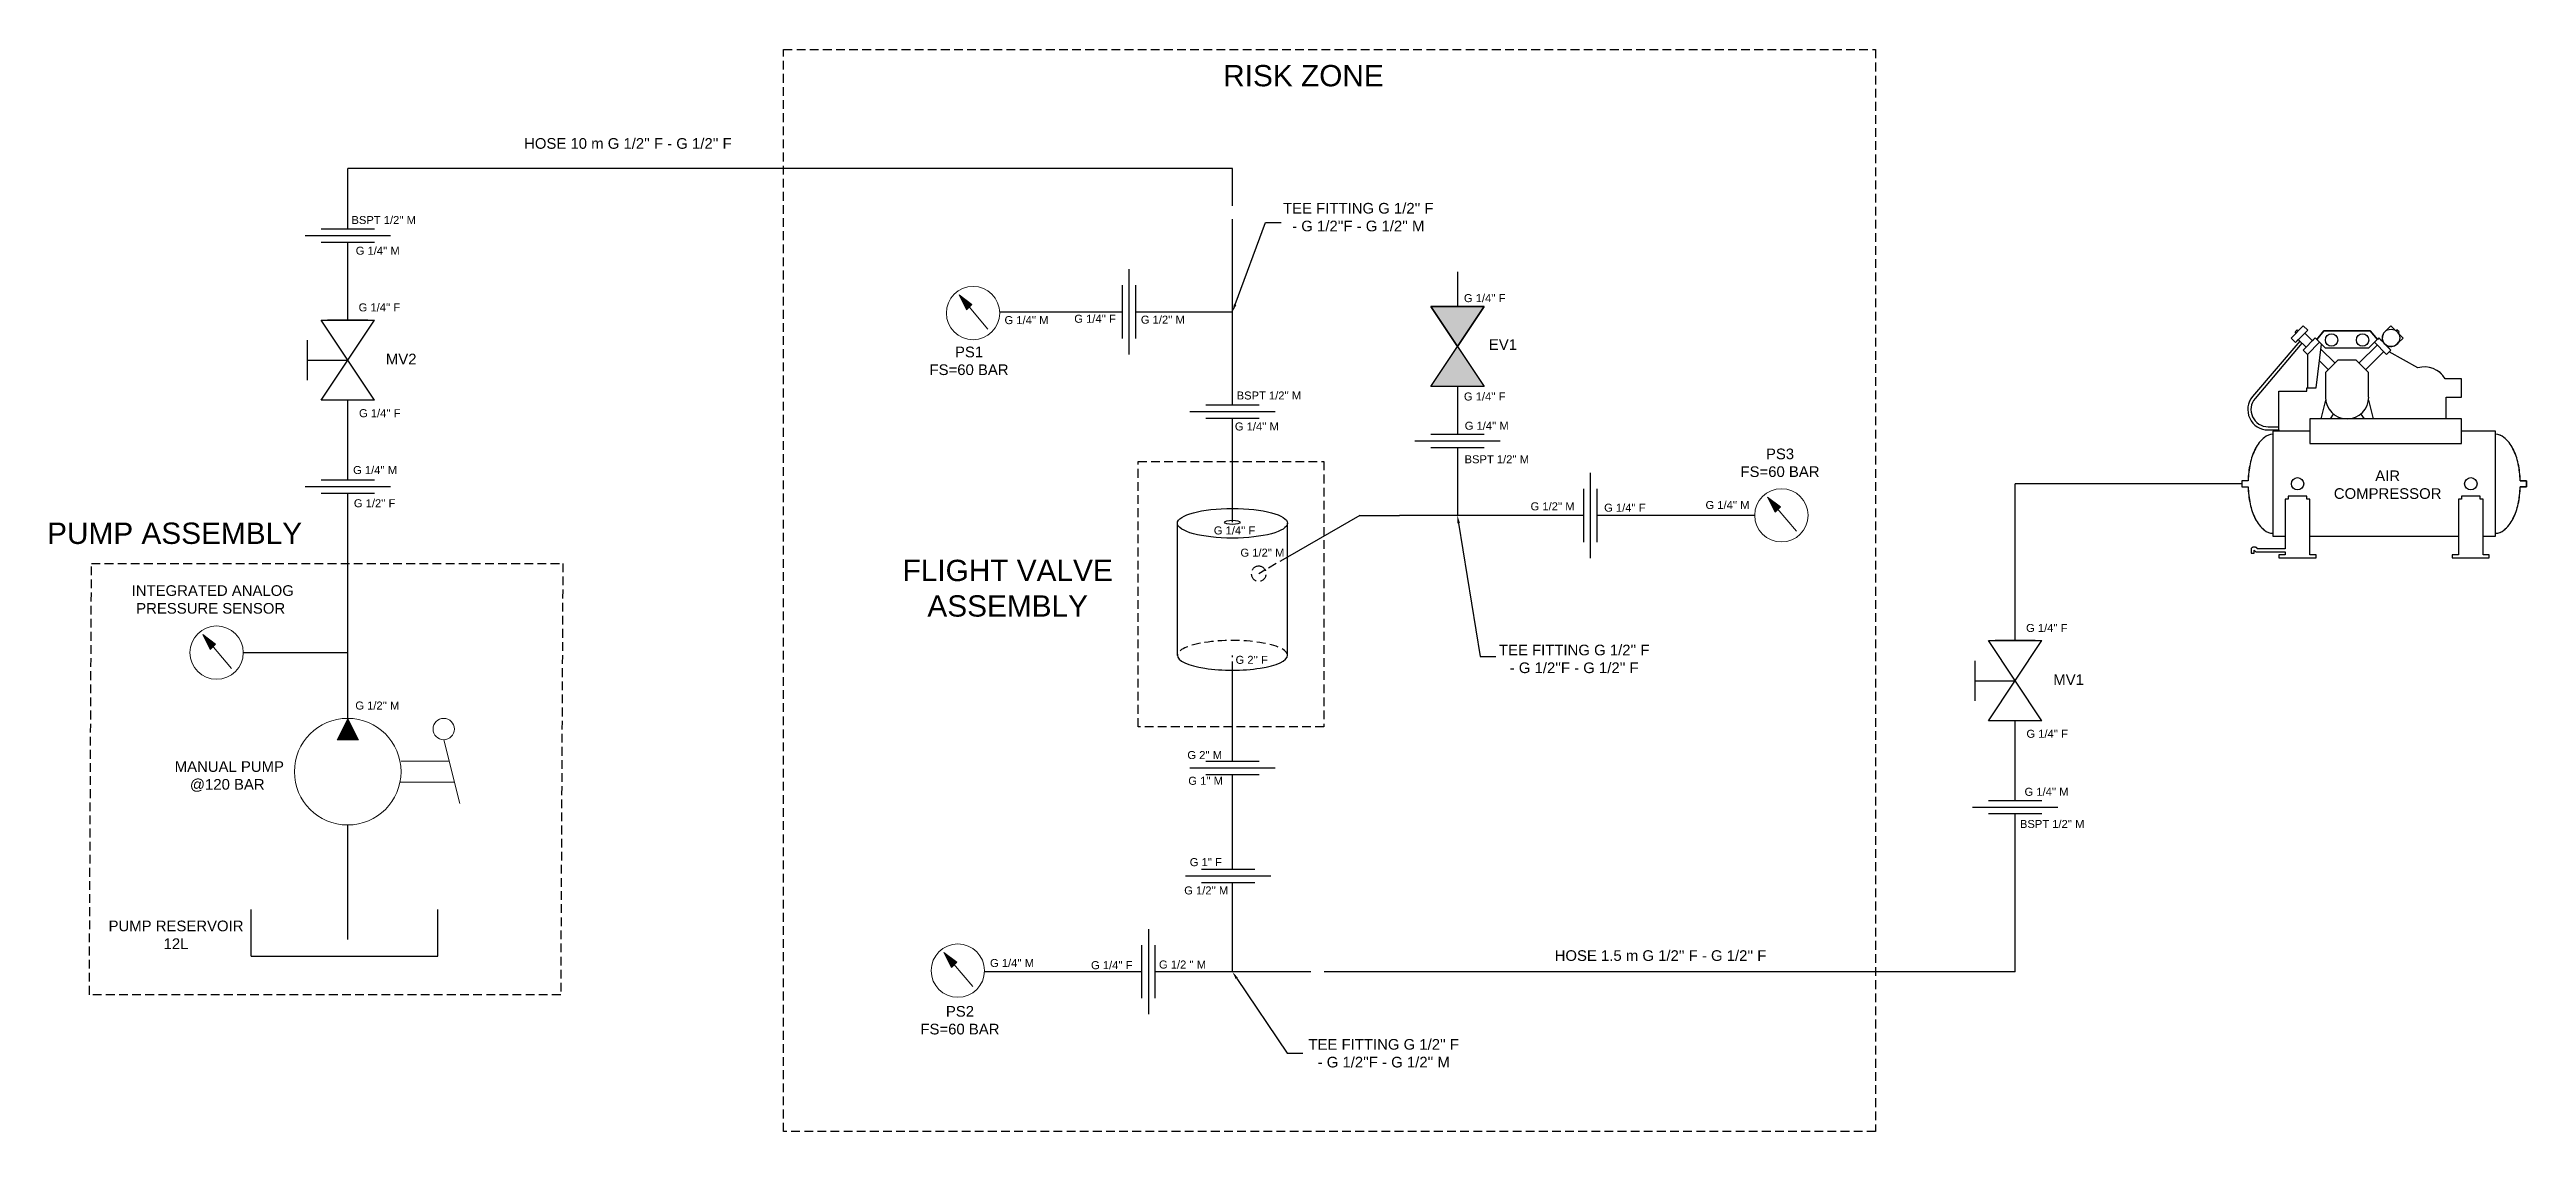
# Model space of a CAD drawing. Header units: millimetres. Extents: x 3290.5 to 3347.1, y 1257.4 to 1282.2.
import ezdxf
from ezdxf import colors
from ezdxf.entities.mleader import LeaderData, LeaderLine
from ezdxf.enums import TextEntityAlignment as Align
from ezdxf.math import Vec2, Vec3

# ---------------------------------------------------------------- set-up
doc = ezdxf.new("R2010")
doc.units = ezdxf.units.MM
doc.linetypes.add('TransientTextAxis', pattern=[0.3, 0.2, -0.1, 0, 0])
doc.layers.add('SYMS', color=7, linetype='Continuous')
doc.layers.add('WIRES', color=7, linetype='Continuous')
doc.styles.add('SIMPLEX', font='SIMPLEX')
doc.styles.get("Standard").update_dxf_attribs({"font": 'arial.ttf'})
doc.styles.add('WD', font='romans.shx')

# ---------------------------------------------------------------- blocks, each defined once
blk = doc.blocks.new('VFI1_UNION')
at = {"ltscale": 3.2258}
for p, q in [((-0.4, -0.063), (0.4, -0.063)), ((-0.25, 0), (0.25, 0)), ((-0.25, -0.125), (0.25, -0.125))]:
    blk.add_line(p, q, dxfattribs=at)
at = {"style": 'WD'}
blk.add_attdef('WDTAGALT', text='', height=0.125, dxfattribs=at).set_placement((-0.035, 0.116), align=Align.RIGHT)
for tag, p, height in [('RATING1', (0.136, 0.123), 0.125), ('X2TERM02', (0, 0), 0.005), ('TERM02', (0.008, 0.013), 0.0625), ('DESC1', (-0.937, -0.297), 0.125), ('X8TERM01', (0, -0.125), 0.005), ('TERM01', (0.017, -0.206), 0.0625), ('DESC2', (-0.937, -0.481), 0.125), ('DESC3', (-0.937, -0.671), 0.125)]:
    blk.add_attdef(tag, p, '', height=height, dxfattribs=at)
at = {"style": 'WD', "flags": 1}
for tag, height, p in [('WDTYPE', 0.01, (0.506, -0.167)), ('FAMILY', 0.01, (0.614, -0.146)), ('CAT', 0.01, (0.614, -0.19)), ('MFG', 0.01, (0.615, -0.222)), ('LOC', 0.125, (0.054, -0.545)), ('INST', 0.125, (0.078, -0.384)), ('ASSYCODE', 0.01, (0.643, -0.251)), ('TAG1', 0.125, (0.072, -0.755))]:
    blk.add_attdef(tag, text='', height=height, dxfattribs=at).set_placement(p, align=Align.CENTER)
at = {"style": 'WD'}
blk.add_attdef('XREF', text='', height=0.0625, rotation=0.0625, dxfattribs=at).set_placement((0.597, -0.011), align=Align.TOP_CENTER)
blk = doc.blocks.new('HMT1_PRESSURE_GAUGE')
blk.add_hatch(color=7).paths.add_polyline_path([(-0.13, 0.17), (-0.06, 0.03), (-0.01, 0.08)])
at = {"color": 7, "linetype": 'Continuous', "lineweight": 0, "ltscale": 645.15999}
for p, q in [((-0.13, 0.17), (0.14, -0.15)), ((-0.13, 0.17), (-0.06, 0.03)), ((-0.13, 0.17), (-0.01, 0.08)), ((-0.06, 0.03), (-0.01, 0.08))]:
    blk.add_line(p, q, dxfattribs=at)
at = {"color": 255, "linetype": 'Continuous', "lineweight": 0, "ltscale": 25.4, "flags": 128}
blk.add_lwpolyline([(-0.13, 0.17), (-0.06, 0.03), (-0.01, 0.08)], close=True, dxfattribs=at)
at = {"color": 7, "linetype": 'Continuous', "lineweight": 0, "ltscale": 645.15999}
blk.add_circle((0, 0), 0.25, dxfattribs=at)
at = {"style": 'WD', "width": 0.7}
for tag, p in [('INST', (-0.01, 0.531)), ('LOC', (-0.01, 0.406)), ('TAG1', (-0.01, 0.281)), ('DESC1', (0.021, -0.375)), ('DESC2', (0.021, -0.5)), ('WDTAGALT', (0.021, -0.75)), ('DESC3', (0.021, -0.625))]:
    blk.add_attdef(tag, text='', height=0.0938, dxfattribs=at).set_placement(p, align=Align.CENTER)
blk.add_attdef('TERM01', text='', height=0.0625, dxfattribs=at).set_placement((-0.281, 0.031), align=Align.RIGHT)
at = {"style": 'WD'}
for tag, p, height, flags in [('X4TERM01', (-0.25, 0), 0.005, 1), ('X1TERM02', (0.25, 0), 0.005, 1), ('WDBLKNAM', (-0.052, -0.187), 0.01, 9), ('FAMILY', (-0.052, -0.062), 0.01, 9)]:
    blk.add_attdef(tag, p, '', height=height, dxfattribs=dict(at, flags=flags))
at = {"flags": 1}
blk.add_attdef('WDTYPE', (0.094, 0.094), '', height=0.01, dxfattribs=at)
at = {"style": 'WD', "width": 0.7}
for tag, p, height in [('TERM02', (0.281, 0.031), 0.0625), ('RATING1', (0.281, -0.187), 0.0938)]:
    blk.add_attdef(tag, p, '', height=height, dxfattribs=at)
at = {"style": 'WD'}
blk.add_attdef('XREF', text='', height=0.0625, dxfattribs=at).set_placement((-0.281, -0.156), align=Align.RIGHT)
at = {"linetype": 'Continuous', "style": 'WD', "flags": 9}
for tag, p in [('ASSYCODE', (-0.052, -0.156)), ('CAT', (-0.052, -0.094)), ('MFG', (-0.052, -0.125))]:
    blk.add_attdef(tag, p, '', height=0.01, dxfattribs=at)
blk = doc.blocks.new('VGVA1_GATE_VALVE_CLOS')
h = blk.add_hatch(color=256)
h.paths.add_polyline_path([(0, 0), (0.25, 0.375), (-0.25, 0.375)])
h.paths.add_polyline_path([(-0.25, -0.375), (0.25, -0.375), (0, 0)])
h.paths.add_polyline_path([(-0.001, -0.001), (0.039, -0.001), (0.039, 0.006), (-0.001, 0.006)], flags=9)
h.paths.add_polyline_path([(0.062, -0.004), (0.439, -0.004), (0.439, 0.09), (0.062, 0.09)], flags=9)
h.paths.add_polyline_path([(-0.001, 0.374), (0.039, 0.374), (0.039, 0.381), (-0.001, 0.381)], flags=9)
h.paths.add_polyline_path([(-0.001, -0.376), (0.037, -0.376), (0.037, -0.369), (-0.001, -0.369)], flags=9)
at = {"ltscale": 3.2258}
for p, q in [((-0.25, 0.375), (0.25, -0.375)), ((-0.25, -0.375), (0.25, 0.375)), ((0.25, 0.375), (-0.25, 0.375)), ((0.25, -0.375), (-0.25, -0.375))]:
    blk.add_line(p, q, dxfattribs=at)
at = {"ltscale": 25.4, "flags": 128}
for points in [[(0.25, 0.375), (0, 0), (-0.25, 0.375)], [(-0.25, -0.375), (0, 0), (0.25, -0.375)]]:
    blk.add_lwpolyline(points, close=True, dxfattribs=at)
at = {"style": 'WD', "flags": 1}
for tag, p in [('INST', (-0.294, 0.207)), ('LOC', (-0.294, 0.031)), ('TAG1', (-0.294, -0.159))]:
    blk.add_attdef(tag, text='', height=0.125, dxfattribs=at).set_placement(p, align=Align.RIGHT)
at = {"style": 'WD'}
for tag, p, height in [('X2TERM03', (0, 0.375), 0.005), ('TERM03', (0.02, 0.388), 0.0625), ('X1TERM02', (0, 0), 0.005), ('TERM02', (0.075, 0.012), 0.0625), ('RATING1', (0.274, -0.186), 0.125), ('X8TERM01', (0, -0.375), 0.005), ('TERM01', (0.029, -0.455), 0.0625), ('DESC1', (0.274, -0.403), 0.125), ('DESC2', (0.274, -0.586), 0.125), ('DESC3', (0.274, -0.776), 0.125), ('WDTAGALT', (0.274, -0.944), 0.125)]:
    blk.add_attdef(tag, p, '', height=height, dxfattribs=at)
blk.add_attdef('XREF', text='', height=0.0625, rotation=0.0625, dxfattribs=at).set_placement((0.362, 0.365), align=Align.TOP_CENTER)
at = {"style": 'WD', "flags": 1}
for tag, p in [('FAMILY', (-0.378, -0.346)), ('WDTYPE', (-0.37, -0.287)), ('CAT', (-0.378, -0.391)), ('MFG', (-0.376, -0.422)), ('ASSYCODE', (-0.348, -0.451))]:
    blk.add_attdef(tag, text='', height=0.01, dxfattribs=at).set_placement(p, align=Align.CENTER)
blk = doc.blocks.new('HC1_AIR_COMPRESSOR')
at = {"ltscale": 3.2258}
for p, q in [((0.498, 1.473), (0.621, 1.596)), ((0.537, 1.535), (0.559, 1.557)), ((0.548, 1.524), (0.537, 1.535)), ((0.665, 1.552), (0.542, 1.429)), ((0.559, 1.557), (0.57, 1.546)), ((0.621, 1.596), (0.665, 1.552)), ((0.714, 1.446), (0.637, 1.524)), ((0.756, 1.46), (0.828, 1.547)), ((0.828, 1.547), (1.297, 1.547)), ((1.297, 1.547), (1.369, 1.46)), ((1.505, 1.596), (1.46, 1.552)), ((1.46, 1.552), (1.462, 1.551)), ((1.548, 1.553), (1.505, 1.596)), ((1.566, 1.557), (1.555, 1.546)), ((1.588, 1.535), (1.566, 1.557)), ((1.577, 1.524), (1.588, 1.535)), ((1.628, 1.473), (1.585, 1.516)), ((0.585, 1.443), (0.109, 0.883)), ((0.607, 1.42), (0.133, 0.863)), ((0.542, 1.429), (0.498, 1.473)), ((0.648, 1.38), (0.57, 1.457)), ((0.619, 1.352), (0.742, 1.475)), ((0.663, 1.308), (0.619, 1.352)), ((0.786, 1.43), (0.663, 1.308)), ((0.663, 1.308), (0.663, 0.969)), ((0.742, 1.475), (0.842, 1.375)), ((0.75, 0.969), (0.804, 1.412)), ((0.94, 1.221), (0.798, 1.362)), ((0.842, 1.375), (1.284, 1.375)), ((1.186, 1.221), (1.367, 1.402)), ((1.252, 1.154), (1.434, 1.336)), ((1.284, 1.375), (1.383, 1.475)), ((1.462, 1.308), (1.339, 1.43)), ((1.383, 1.475), (1.506, 1.352)), ((1.411, 1.446), (1.421, 1.456)), ((1.506, 1.352), (1.462, 1.308)), ((1.478, 1.38), (1.487, 1.39)), ((1.777, 1.172), (1.488, 1.333)), ((1.582, 1.43), (1.583, 1.429)), ((1.583, 1.429), (1.628, 1.473)), ((0.873, 1.154), (0.784, 1.244)), ((0.969, 1.25), (0.844, 1.125)), ((0.844, 1.125), (0.844, 0.875)), ((1.156, 1.25), (0.969, 1.25)), ((1.281, 1.125), (1.156, 1.25)), ((1.281, 0.875), (1.281, 1.125)), ((2.219, 1.062), (2.054, 1.062)), ((2.219, 0.875), (2.219, 1.062)), ((0.375, 0.531), (0.375, 0.937)), ((0.375, 0.937), (0.656, 0.937)), ((0.656, 0.937), (0.656, 0.969)), ((0.656, 0.969), (0.75, 0.969)), ((0.844, 0.844), (0.797, 0.656)), ((1.281, 0.844), (1.328, 0.656)), ((2.063, 0.656), (2.063, 0.875)), ((2.063, 0.875), (2.219, 0.875)), ((0.266, 0.576), (0.375, 0.576)), ((0.266, 0.544), (0.375, 0.544)), ((0.688, 0.531), (0.313, 0.531)), ((0.313, 0.531), (0.313, -0.531)), ((0.688, 0.656), (0.688, 0.406)), ((2.219, 0.656), (0.688, 0.656)), ((0.922, 0.703), (0.891, 0.656)), ((1.203, 0.703), (1.235, 0.656)), ((2.219, 0.406), (2.219, 0.656)), ((2.563, 0.531), (2.219, 0.531)), ((2.563, -0.531), (2.563, 0.531)), ((0.688, 0.406), (2.219, 0.406)), ((0.063, 0.031), (0, 0.031)), ((0, 0.031), (0, -0.031)), ((2.812, 0.031), (2.875, 0.031)), ((2.875, 0.031), (2.875, -0.031)), ((0, -0.031), (0.063, -0.031)), ((0.469, -0.156), (0.438, -0.156)), ((0.438, -0.156), (0.438, -0.656)), ((0.469, -0.125), (0.469, -0.156)), ((0.656, -0.125), (0.469, -0.125)), ((0.656, -0.156), (0.656, -0.125)), ((0.688, -0.156), (0.656, -0.156)), ((0.688, -0.719), (0.688, -0.156)), ((2.219, -0.156), (2.188, -0.156)), ((2.188, -0.156), (2.188, -0.719)), ((2.219, -0.125), (2.219, -0.156)), ((2.406, -0.125), (2.219, -0.125)), ((2.406, -0.156), (2.406, -0.125)), ((2.438, -0.156), (2.406, -0.156)), ((2.438, -0.719), (2.438, -0.156)), ((2.875, -0.031), (2.812, -0.031)), ((0.094, -0.656), (0.094, -0.703)), ((0.094, -0.703), (0.125, -0.703)), ((0.125, -0.703), (0.125, -0.672)), ((0.125, -0.672), (0.141, -0.688)), ((0.141, -0.688), (0.438, -0.688)), ((0.438, -0.656), (0.156, -0.656)), ((0.313, -0.531), (0.438, -0.531)), ((0.438, -0.719), (0.375, -0.719)), ((0.375, -0.719), (0.375, -0.75)), ((0.438, -0.688), (0.438, -0.719)), ((0.688, -0.531), (2.188, -0.531)), ((0.75, -0.719), (0.688, -0.719)), ((0.75, -0.75), (0.75, -0.719)), ((2.188, -0.719), (2.125, -0.719)), ((2.125, -0.719), (2.125, -0.75)), ((2.125, -0.75), (2.5, -0.75)), ((2.438, -0.531), (2.563, -0.531)), ((2.5, -0.719), (2.438, -0.719)), ((2.5, -0.75), (2.5, -0.719))]:
    blk.add_line(p, q, dxfattribs=at)
at = {"ltscale": 25.4, "flags": 128}
blk.add_lwpolyline([(2.792, 0.202, 0.064948), (2.739, 0.354, 0.104203), (2.647, 0.469, 0.174705), (2.563, 0.5), (2.563, 0.531), (2.219, 0.531), (2.219, 0.656), (2.063, 0.656), (2.063, 0.875), (2.219, 0.875), (2.219, 1.062), (2.054, 1.062, 0.339438), (1.777, 1.172), (1.488, 1.333), (1.506, 1.352), (1.478, 1.38), (1.487, 1.39, 0.324447), (1.582, 1.43), (1.583, 1.429), (1.628, 1.473), (1.577, 1.524), (1.588, 1.535), (1.566, 1.557), (1.555, 1.546), (1.505, 1.596), (1.46, 1.552), (1.462, 1.551, 0.324447), (1.421, 1.456), (1.411, 1.446), (1.383, 1.475), (1.369, 1.46), (1.297, 1.547), (0.828, 1.547), (0.756, 1.46), (0.742, 1.475), (0.714, 1.446), (0.637, 1.524), (0.665, 1.552), (0.621, 1.596), (0.57, 1.546), (0.559, 1.557), (0.537, 1.535), (0.548, 1.524), (0.498, 1.473), (0.542, 1.429), (0.57, 1.457), (0.585, 1.443), (0.109, 0.883, 0.639378), (0.266, 0.544), (0.375, 0.544), (0.375, 0.531), (0.313, 0.531), (0.313, 0.5, 0.174705), (0.228, 0.469, 0.104203), (0.136, 0.354, 0.064948), (0.083, 0.202, 0.043245), (0.063, 0.031), (0, 0.031), (0, -0.031), (0.063, -0.031, 0.043245), (0.083, -0.202, 0.064948), (0.136, -0.354, 0.104203), (0.228, -0.469, 0.174705), (0.313, -0.5), (0.313, -0.531), (0.438, -0.531), (0.438, -0.656), (0.156, -0.656, 0.168649), (0.154, -0.651, 0.105215), (0.147, -0.645, 0.067398), (0.138, -0.641, 0.053549), (0.125, -0.64, 0.053549), (0.113, -0.641, 0.067398), (0.103, -0.645, 0.105215), (0.096, -0.651, 0.168649), (0.094, -0.656), (0.094, -0.703), (0.125, -0.703), (0.125, -0.672), (0.141, -0.688), (0.438, -0.688), (0.438, -0.719), (0.375, -0.719), (0.375, -0.75), (0.75, -0.75), (0.75, -0.719), (0.688, -0.719), (0.688, -0.531), (2.188, -0.531), (2.188, -0.719), (2.125, -0.719), (2.125, -0.75), (2.5, -0.75), (2.5, -0.719), (2.438, -0.719), (2.438, -0.531), (2.563, -0.531), (2.563, -0.5, 0.174705), (2.647, -0.469, 0.104203), (2.739, -0.354, 0.064948), (2.792, -0.202, 0.043245), (2.812, -0.031), (2.875, -0.031), (2.875, 0.031), (2.812, 0.031, 0.043245)], format="xyb", close=True, dxfattribs=at)
at = {"ltscale": 3.2258}
for centre, radius in [((0.906, 1.453), 0.0625), ((1.219, 1.453), 0.0625), ((1.507, 1.475), 0.0879), ((0.563, 0), 0.0625), ((2.313, 0), 0.0625)]:
    blk.add_circle(centre, radius, dxfattribs=at)
for centre, radius, start, end in [((1.844, 0.937), 0.244, 30.807, 105.8036), ((0.266, 0.75), 0.206, 139.6241, 270), ((0.266, 0.75), 0.174, 139.6241, 270), ((1.063, 0.875), 0.219, 180, 0), ((0.69, 0.077), 0.619, 153.4349, 168.2991), ((0.457, 0.193), 0.359, 129.6393, 153.4349), ((0.313, 0.367), 0.133, 90, 129.6393), ((2.563, 0.367), 0.133, 50.3607, 90), ((2.418, 0.193), 0.359, 26.5651, 50.3607), ((2.186, 0.077), 0.619, 11.7009, 26.5651), ((1.06, 0), 0.997, 168.2991, 178.204), ((1.816, 0), 0.997, 1.796, 11.7009), ((1.06, 0), 0.997, 181.796, 191.7009), ((0.69, -0.077), 0.619, 191.7009, 206.5651), ((2.186, -0.077), 0.619, 333.4349, 348.2991), ((1.816, 0), 0.997, 348.2991, 358.204), ((0.457, -0.193), 0.359, 206.5651, 230.3607), ((0.313, -0.367), 0.133, 230.3607, 270), ((2.563, -0.367), 0.133, 270, 309.6393), ((2.418, -0.193), 0.359, 309.6393, 333.4349), ((0.103, -0.656), 0.00906, 141.7088, 180), ((0.114, -0.665), 0.0225, 117.6838, 141.7088), ((0.121, -0.678), 0.0376, 102.2607, 117.6838), ((0.125, -0.699), 0.0594, 90, 102.2607), ((0.125, -0.699), 0.0594, 77.7393, 90), ((0.13, -0.678), 0.0376, 62.3162, 77.7393), ((0.137, -0.665), 0.0225, 38.2912, 62.3162), ((0.147, -0.656), 0.00906, 0, 38.2912)]:
    blk.add_arc(centre, radius, start, end, dxfattribs=at)
at = {"style": 'WD'}
blk.add_attdef('XREF', (2.671, 0.574), '', height=0.0625, rotation=0.0625, dxfattribs=at)
for tag, p in [('INST', (1.439, 0.172)), ('LOC', (1.435, -0.001)), ('TAG1', (1.422, -0.199))]:
    blk.add_attdef(tag, text='', height=0.125, dxfattribs=at).set_placement(p, align=Align.CENTER)
blk.add_attdef('TERM01', text='', height=0.0625, dxfattribs=at).set_placement((-0.041, 0.022), align=Align.RIGHT)
for tag, p, height in [('X4TERM01', (0, 0), 0.005), ('X1TERM02', (2.875, 0), 0.005), ('TERM02', (2.884, 0.019), 0.0625), ('RATING1', (2.884, -0.181), 0.125), ('DESC1', (2.884, -0.397), 0.125), ('DESC2', (2.884, -0.581), 0.125), ('DESC3', (2.884, -0.771), 0.125), ('WDTAGALT', (2.893, -0.965), 0.125)]:
    blk.add_attdef(tag, p, '', height=height, dxfattribs=at)
at = {"style": 'WD', "flags": 1}
for tag, p in [('FAMILY', (2.079, -0.218)), ('CAT', (2.076, -0.25)), ('WDTYPE', (1.945, -0.322)), ('MFG', (2.078, -0.285)), ('ASSYCODE', (2.106, -0.32))]:
    blk.add_attdef(tag, text='', height=0.01, dxfattribs=at).set_placement(p, align=Align.CENTER)
blk = doc.blocks.new('VGVA1_SCREW_DOWN_VALVE')
for p, q in [((0.25, -0.375), (-0.25, 0.375)), ((-0.25, -0.375), (0.25, 0.375)), ((-0.25, 0.375), (0.25, 0.375)), ((0.187, 0.375), (-0.188, 0.375)), ((-0.375, -0.188), (-0.375, 0.187)), ((-0.375, 0), (0, 0)), ((0.25, -0.375), (-0.25, -0.375)), ((0.187, -0.375), (-0.188, -0.375))]:
    blk.add_line(p, q)
at = {"style": 'WD', "width": 0.7, "flags": 1}
blk.add_attdef('TAG1', text='', height=0.125, dxfattribs=at).set_placement((-0.476, 0.108), align=Align.RIGHT)
at = {"style": 'WD'}
for tag, p, height in [('X2TERM02', (0, 0.375), 0.005), ('TERM02', (0.009, 0.388), 0.0625), ('RATING1', (0.272, -0.134), 0.125), ('DESC1', (0.272, -0.35), 0.125), ('X8TERM01', (0, -0.375), 0.005), ('TERM01', (0.026, -0.447), 0.0625), ('DESC2', (0.272, -0.534), 0.125), ('DESC3', (0.272, -0.724), 0.125), ('WDTAGALT', (0.272, -0.9), 0.125)]:
    blk.add_attdef(tag, p, '', height=height, dxfattribs=at)
blk.add_attdef('XREF', text='', height=0.0625, rotation=0.0625, dxfattribs=at).set_placement((0.4, 0.326), align=Align.TOP_CENTER)
at = {"style": 'WD', "width": 0.7}
for tag, p in [('INST', (-0.476, -0.068)), ('LOC', (-0.476, -0.235))]:
    blk.add_attdef(tag, text='', height=0.125, dxfattribs=at).set_placement(p, align=Align.RIGHT)
at = {"style": 'WD', "flags": 1}
for tag, p in [('WDTYPE', (-0.168, -0.021)), ('FAMILY', (-0.158, -0.04)), ('CAT', (-0.158, -0.085)), ('MFG', (-0.157, -0.116)), ('ASSYCODE', (-0.129, -0.145))]:
    blk.add_attdef(tag, text='', height=0.01, dxfattribs=at).set_placement(p, align=Align.CENTER)
blk = doc.blocks.new('HTK1_RESERVOIR')
for p, q in [((0, -0.469), (0, 0)), ((-0.906, -0.625), (-0.906, -0.188)), ((0.844, -0.625), (0.844, -0.188)), ((-0.906, -0.625), (0.844, -0.625))]:
    blk.add_line(p, q)
at = {"style": 'WD', "width": 0.7}
for tag, p in [('INST', (-0.977, 0.156)), ('LOC', (-0.977, 0)), ('TAG1', (-0.977, -0.156))]:
    blk.add_attdef(tag, text='', height=0.125, dxfattribs=at).set_placement(p, align=Align.RIGHT)
at = {"style": 'WD'}
for tag, p, height, flags in [('X2TERM01', (0, 0), 0.005, 1), ('WDBLKNAM', (-0.573, -0.68), 0.01, 9), ('FAMILY', (-0.571, -0.563), 0.01, 9)]:
    blk.add_attdef(tag, p, '', height=height, dxfattribs=dict(at, flags=flags))
at = {"style": 'WD', "width": 0.7}
for tag, p, height in [('TERM01', (0.012, -0.062), 0.0625), ('RATING1', (0.938, -0.688), 0.125)]:
    blk.add_attdef(tag, p, '', height=height, dxfattribs=at)
at = {"style": 'WD'}
blk.add_attdef('XREF', text='', height=0.0625, dxfattribs=at).set_placement((-0.938, -0.688), align=Align.RIGHT)
at = {"linetype": 'Continuous', "style": 'WD', "flags": 9}
for tag, p in [('CAT', (-0.571, -0.594)), ('ASSYCODE', (-0.571, -0.656)), ('MFG', (-0.571, -0.625))]:
    blk.add_attdef(tag, p, '', height=0.01, dxfattribs=at)
at = {"flags": 1}
blk.add_attdef('WDTYPE', (-0.571, -0.75), '', height=0.01, dxfattribs=at)
at = {"style": 'WD', "width": 0.7}
for tag, p in [('DESC1', (-0.008, -0.844)), ('DESC2', (-0.008, -1)), ('DESC3', (-0.008, -1.188)), ('WDTAGALT', (-0.008, -1.344))]:
    blk.add_attdef(tag, text='', height=0.125, dxfattribs=at).set_placement(p, align=Align.CENTER)
blk = doc.blocks.new('VPM1_LVR_UNI_DIR')
blk.add_hatch(color=7).paths.add_polyline_path([(-0.1, 0.3), (0, 0.5), (0.1, 0.3)])
at = {"color": 7, "linetype": 'Continuous', "lineweight": 0, "ltscale": 645.15999}
for p, q in [((-0.1, 0.3), (0, 0.5)), ((0, 0.5), (0.1, 0.3)), ((-0.1, 0.3), (0.1, 0.3)), ((0.9, 0.3), (1.05, -0.3)), ((0.5, 0.1), (0.95, 0.1)), ((0.49, -0.1), (1, -0.1))]:
    blk.add_line(p, q, dxfattribs=at)
at = {"color": 255, "linetype": 'Continuous', "lineweight": 0, "ltscale": 25.4, "flags": 128}
blk.add_lwpolyline([(-0.1, 0.3), (0, 0.5), (0.1, 0.3)], close=True, dxfattribs=at)
at = {"color": 7, "linetype": 'Continuous', "lineweight": 0, "ltscale": 645.15999}
for centre, radius in [((0, 0), 0.5), ((0.9, 0.4), 0.1)]:
    blk.add_circle(centre, radius, dxfattribs=at)
at = {"style": 'WD', "width": 0.7}
for tag, p, height in [('DESC1', (1.021, 0.625), 0.125), ('TERM01', (0.031, 0.531), 0.0625), ('DESC2', (1.021, 0.469), 0.125), ('WDTAGALT', (1.021, 0.156), 0.125), ('DESC3', (1.021, 0.313), 0.125), ('RATING1', (1.094, -0.25), 0.125), ('TERM02', (0.031, -0.594), 0.0625)]:
    blk.add_attdef(tag, p, '', height=height, dxfattribs=at)
for tag, p in [('INST', (-0.542, 0.469)), ('TAG1', (-0.542, 0.156)), ('LOC', (-0.542, 0.313))]:
    blk.add_attdef(tag, text='', height=0.125, dxfattribs=at).set_placement(p, align=Align.RIGHT)
at = {"style": 'WD'}
for tag, p, height, flags in [('X2TERM01', (0, 0.5), 0.005, 1), ('FAMILY', (-0.042, 0.094), 0.01, 9), ('WDBLKNAM', (-0.043, -0.034), 0.01, 9), ('X8TERM02', (0, -0.5), 0.005, 1)]:
    blk.add_attdef(tag, p, '', height=height, dxfattribs=dict(at, flags=flags))
at = {"linetype": 'Continuous', "style": 'WD', "flags": 9}
for tag, p in [('ASSYCODE', (-0.042, 0)), ('CAT', (-0.042, 0.063)), ('MFG', (-0.042, 0.031))]:
    blk.add_attdef(tag, p, '', height=0.01, dxfattribs=at)
blk.add_attdef('XREF', text='', height=0.0625).set_placement((-0.542, -0.25), align=Align.RIGHT)
at = {"flags": 1}
blk.add_attdef('WDTYPE', (-0.042, -0.094), '', height=0.01, dxfattribs=at)

msp = doc.modelspace()

# ---------------------------------------------------------------- linework, layer by layer
for p, q in [((3317.547, 1279.453), (3297.314, 1279.453)), ((3297.314, 1278.072), (3297.314, 1279.453)), ((3317.547, 1278.599), (3317.547, 1279.453)), ((3317.547, 1274.046), (3317.547, 1278.294)), ((3297.314, 1275.984), (3297.314, 1277.768)), ((3322.692, 1277.085), (3322.692, 1276.296)), ((3312.224, 1276.17), (3315.035, 1276.17)), ((3315.34, 1276.17), (3317.547, 1276.17)), ((3297.314, 1272.33), (3297.314, 1274.151)), ((3322.692, 1274.466), (3322.692, 1273.376)), ((3317.547, 1271.357), (3317.547, 1273.741)), ((3322.692, 1273.071), (3322.692, 1271.514)), ((3297.314, 1266.869), (3297.314, 1272.025)), ((3335.449, 1270.431), (3335.449, 1272.238)), ((3340.633, 1272.238), (3335.449, 1272.238)), ((3316.288, 1268.312), (3316.288, 1271.341)), ((3320.461, 1271.514), (3318.807, 1270.56)), ((3318.807, 1268.312), (3318.807, 1271.335)), ((3320.461, 1271.514), (3321.365, 1271.514)), ((3325.584, 1271.514), (3321.365, 1271.514)), ((3329.495, 1271.514), (3325.889, 1271.514)), ((3335.449, 1268.648), (3335.449, 1270.431)), ((3317.547, 1265.892), (3317.547, 1267.972)), ((3335.449, 1264.994), (3335.449, 1266.815)), ((3317.547, 1263.422), (3317.547, 1265.587)), ((3335.449, 1261.069), (3335.449, 1264.689)), ((3317.547, 1261.069), (3317.547, 1263.117)), ((3315.478, 1261.069), (3311.876, 1261.069)), ((3319.344, 1261.069), (3315.783, 1261.069)), ((3335.449, 1261.069), (3319.649, 1261.069))]:
    msp.add_line(p, q)
at = {"linetype": 'TransientTextAxis'}
for p, q in [((3318.807, 1270.56), (3318.149, 1270.18)), ((3317.547, 1267.972), (3317.548, 1268.312))]:
    msp.add_line(p, q, dxfattribs=at)
at = {"color": 240, "linetype": 'TransientTextAxis', "true_color": 0xed1f24}
msp.add_lwpolyline([(3307.282, 1282.176), (3332.257, 1282.176), (3332.257, 1257.416), (3307.282, 1257.416)], close=True, dxfattribs=at)
at = {"color": 30, "linetype": 'TransientTextAxis', "true_color": 0xf8991e}
for points in [[(3315.388, 1272.748), (3319.641, 1272.748), (3319.641, 1266.677), (3315.388, 1266.677)], [(3291.454, 1270.416), (3302.233, 1270.416), (3302.184, 1260.547), (3291.405, 1260.547)]]:
    msp.add_lwpolyline(points, close=True, dxfattribs=at)
for centre, major_axis, ratio in [((3317.547, 1271.335), (-1.259, 0), 0.269859), ((3317.547, 1271.357), (-0.178, 0), 0.269917)]:
    msp.add_ellipse(centre, major_axis=major_axis, ratio=ratio)
at = {"linetype": 'TransientTextAxis'}
msp.add_ellipse((3318.149, 1270.18), major_axis=(0, 0.18), ratio=0.915912, dxfattribs=at)
msp.add_ellipse((3317.548, 1268.312), major_axis=(1.259, 0), ratio=0.269859, start_param=6.282429, end_param=9.426756, dxfattribs=at)
msp.add_ellipse((3317.548, 1268.312), major_axis=(-1.259, 0), ratio=0.269859, start_param=6.282429, end_param=9.426756)
at = {"layer": 'WIRES'}
for p, q in [((3294.925, 1268.374), (3297.314, 1268.374)), ((3297.314, 1262.954), (3297.314, 1264.43))]:
    msp.add_line(p, q, dxfattribs=at)

# ---------------------------------------------------------------- block references
at = {"layer": 'SYMS'}
for name, p, xscale, yscale, zscale in [('VFI1_UNION', (3297.314, 1278.072), 2.438902001164822, 2.438902001164822, 2.438902001164822), ('HMT1_PRESSURE_GAUGE', (3311.615, 1276.145), 2.438902001164822, 2.438902001164822, 2.438902001164822), ('VGVA1_GATE_VALVE_CLOS', (3322.692, 1275.381), 2.438902001164822, 2.438902001164822, 2.438902001164822), ('VGVA1_SCREW_DOWN_VALVE', (3297.314, 1275.068), 2.443509331734847, 2.443509331734847, 2.443509331734847), ('HC1_AIR_COMPRESSOR', (3340.633, 1272.238), 2.263888782651718, 2.263888782651718, 2.263888782651718), ('VFI1_UNION', (3317.547, 1274.046), 2.438902001164822, 2.438902001164822, 2.438902001164822), ('VFI1_UNION', (3322.692, 1273.376), 2.438902001164822, 2.438902001164822, 2.438902001164822), ('VFI1_UNION', (3297.314, 1272.33), 2.438902001164822, 2.438902001164822, 2.438902001164822), ('HMT1_PRESSURE_GAUGE', (3330.103, 1271.516), 2.438902001164822, 2.438902001164822, 2.438902001164822), ('HMT1_PRESSURE_GAUGE', (3294.315, 1268.374), 2.438902001164822, 2.438902001164822, 2.438902001164822), ('VGVA1_SCREW_DOWN_VALVE', (3335.449, 1267.732), 2.443509331734847, 2.443509331734847, 2.443509331734847), ('VPM1_LVR_UNI_DIR', (3297.314, 1265.65), 2.438902001164822, 2.438902001164822, 2.438902001164822), ('VFI1_UNION', (3317.547, 1265.892), 2.438902001164822, 2.438902001164822, 2.438902001164822), ('VFI1_UNION', (3335.449, 1264.994), 2.438902001164822, 2.438902001164822, 2.438902001164822), ('VFI1_UNION', (3317.453, 1263.422), 2.438902001164822, 2.438902001164822, 2.438902001164822), ('HTK1_RESERVOIR', (3297.314, 1262.954), 2.438902001164822, 2.438902001164822, 2.438902001164822), ('HMT1_PRESSURE_GAUGE', (3311.267, 1261.097), 2.438902001164822, 2.438902001164822, 2.438902001164822)]:
    msp.add_blockref(name, p, dxfattribs=dict(at, xscale=xscale, yscale=yscale, zscale=zscale))
at = {"layer": 'SYMS', "xscale": 2.438902001164822, "yscale": 2.438902001164822, "zscale": 2.438902001164822, "rotation": 90}
for p in [(3315.035, 1276.17), (3325.584, 1271.514), (3315.478, 1261.073)]:
    msp.add_blockref('VFI1_UNION', p, dxfattribs=at)

# ---------------------------------------------------------------- texts
at = {"color": 1, "attachment_point": 5, "style": 'SIMPLEX'}
for s, width, heights, insert, char_height in [('{\\fArial|b0|i0|c0|p34;\\C240;\\c2367469;RISK ZONE}', 5.52153, [0], (3319.172, 1281.574), 0.48778), ("\\A1;{\\fArial|b0|i0|c0|p34;\\C152;\\c12285479;HOSE 10 m G 1/2'' F - G 1/2'' F}", 5.31191, [0.417], (3303.721, 1280.024), 0.24389), ("\\A1;{\\fArial|b0|i0|c0|p34;\\C152;\\c12285479;TEE FITTING G 1/2'' F - G 1/2''F - G 1/2'' M   }", 3.55539, [0], (3320.426, 1278.338), 0.24389), ("\\A1;{\\fArial|b0|i0|c0|p34;\\C85;\\c4766296;BSPT 1/2'' M}", 1.45611, [0.491], (3298.137, 1278.272), 0.18292), ("\\A1;{\\fArial|b0|i0|c0|p34;\\C85;\\c4766296;G 1/4'' M}", 1.24657, [0], (3298, 1277.57), 0.18292), ("\\A1;{\\fArial|b0|i0|c0|p34;\\C85;\\c4766296;G 1/4'' F}", 1.24657, [0], (3298.038, 1276.273), 0.18292), ("\\A1;{\\fArial|b0|i0|c0|p34;\\C85;\\c4766296;G 1/4\\H1x;'' F}", 1.24657, [0], (3323.316, 1276.485), 0.18292), ("\\A1;{\\fArial|b0|i0|c0|p34;\\C85;\\c4766296;G 1/4'' M}", 1.24657, [0], (3312.838, 1275.982), 0.18292), ("\\A1;{\\fArial|b0|i0|c0|p34;\\C85;\\c4766296;G 1/4'' F}", 1.24657, [0], (3314.405, 1276.013), 0.18292), ("\\A1;{\\fArial|b0|i0|c0|p34;\\C85;\\c4766296;G 1/2'' M}", 1.7828, [0.491], (3315.956, 1275.992), 0.18292), ('{\\fArial|b0|i0|c0|p34;\\C152;\\c12285479;MV2}', 1.02483, [0.55], (3298.537, 1275.092), 0.24389), ('{\\fArial|b0|i0|c0|p34;\\C152;\\c12285479;PS1\\PFS=60 BAR}', 3.65671, [0.663], (3311.524, 1275.05), 0.24389), ('{\\fArial|b0|i0|c0|p34;\\C152;\\c12285479;EV1}', 0.79708, [0], (3323.734, 1275.424), 0.24389), ("\\A1;{\\fArial|b0|i0|c0|p34;\\C85;\\c4766296;BSPT 1/2'' M}", 1.66902, [0], (3318.382, 1274.257), 0.18292), ("\\A1;{\\fArial|b0|i0|c0|p34;\\C85;\\c4766296;G 1/4\\H1x;'' F}", 1.24657, [0], (3323.316, 1274.234), 0.18292), ("\\A1;{\\fArial|b0|i0|c0|p34;\\C85;\\c4766296;G 1/4'' F}", 1.24657, [0], (3298.047, 1273.852), 0.18292), ("\\A1;{\\fArial|b0|i0|c0|p34;\\C85;\\c4766296;G 1/4'' M}", 1.24657, [0], (3318.106, 1273.548), 0.18292), ("\\A1;{\\fArial|b0|i0|c0|p34;\\C85;\\c4766296;G 1/4'' M}", 1.20528, [0], (3323.363, 1273.565), 0.18292), ("\\A1;{\\fArial|b0|i0|c0|p34;\\C85;\\c4766296;BSPT 1/2'' M}", 1.62136, [0.454], (3323.594, 1272.797), 0.18292), ('{\\fArial|b0|i0|c0|p34;\\C152;\\c12285479;PS3\\PFS=60 BAR}', 3.65671, [0.663], (3330.071, 1272.717), 0.24389), ("\\A1;{\\fArial|b0|i0|c0|p34;\\C85;\\c4766296;G 1/4'' M}", 1.24657, [0], (3297.94, 1272.551), 0.18292), ('\\A1;{\\fArial|b0|i0|c0|p34;\\C152;\\c12285479;AIR\\PCOMPRESSOR}', 3.55539, [0], (3343.967, 1272.216), 0.24389), ("\\A1;{\\fArial|b0|i0|c0|p34;\\C85;\\c4766296;G 1/2'' F}", 1.24657, [0], (3297.929, 1271.791), 0.18292), ("\\A1;{\\fArial|b0|i0|c0|p34;\\C85;\\c4766296;G 1/2'' M}", 1.24657, [0], (3324.869, 1271.72), 0.18292), ("\\A1;{\\fArial|b0|i0|c0|p34;\\C85;\\c4766296;G 1/4'' F}", 1.24657, [0], (3326.523, 1271.689), 0.18292), ("\\A1;{\\fArial|b0|i0|c0|p34;\\C85;\\c4766296;G 1/4'' M}", 1.24657, [0], (3328.87, 1271.751), 0.18292), ('{\\fArial|b0|i0|c0|p34;\\C30;\\c2005496;PUMP ASSEMBLY}', 6.69679, [0], (3293.354, 1271.102), 0.48778), ("\\A1;{\\fArial|b0|i0|c0|p34;\\C85;\\c4766296;G 1/4'' F}", 1.24657, [0], (3317.596, 1271.169), 0.18292), ("\\A1;{\\fArial|b0|i0|c0|p34;\\C85;\\c4766296;G 1/2'' M}", 1.24657, [0], (3318.233, 1270.66), 0.18292), ('{\\fArial|b0|i0|c0|p34;\\C30;\\c2005496;FLIGHT VALVE ASSEMBLY}', 6.69679, [0], (3312.407, 1269.845), 0.48778), ('{\\fArial|b0|i0|c0|p34;\\C152;\\c12285479; INTEGRATED ANALOG PRESSURE SENSOR}', 4.12099, [1.018], (3294.18, 1269.589), 0.24389), ("\\A1;{\\fArial|b0|i0|c0|p34;\\C85;\\c4766296;G 1/4'' F}", 1.24657, [0], (3336.173, 1268.937), 0.18292), ("\\A1;{\\fArial|b0|i0|c0|p34;\\C152;\\c12285479;TEE FITTING G 1/2'' F - G 1/2''F - G 1/2'' F   }", 3.55539, [0], (3325.363, 1268.229), 0.24389), ("\\A1;{\\fArial|b0|i0|c0|p34;\\C85;\\c4766296;G 2'' F}", 1.24657, [0], (3317.987, 1268.208), 0.18292), ('{\\fArial|b0|i0|c0|p34;\\C152;\\c12285479;MV1}', 1.02483, [0.55], (3336.671, 1267.756), 0.24389), ("\\A1;{\\fArial|b0|i0|c0|p34;\\C85;\\c4766296;G 1/2'' M}", 1.24657, [0], (3297.991, 1267.162), 0.18292), ("\\A1;{\\fArial|b0|i0|c0|p34;\\C85;\\c4766296;G 2'' M}", 1.24657, [0], (3316.913, 1266.029), 0.18292), ("\\A1;{\\fArial|b0|i0|c0|p34;\\C85;\\c4766296;G 1/4'' F}", 1.24657, [0], (3336.181, 1266.516), 0.18292), ('{\\fArial|b0|i0|c0|p34;\\C152;\\c12285479; MANUAL PUMP\\P@120 BAR}', 3.30728, [0.864], (3294.559, 1265.539), 0.24389), ("\\A1;{\\fArial|b0|i0|c0|p34;\\C85;\\c4766296;G 1'' M}", 1.24657, [0], (3316.934, 1265.44), 0.18292), ("\\A1;{\\fArial|b0|i0|c0|p34;\\C85;\\c4766296;G 1/4'' M}", 1.24657, [0], (3336.166, 1265.188), 0.18292), ("\\A1;{\\fArial|b0|i0|c0|p34;\\C85;\\c4766296;BSPT 1/2'' M}", 1.45611, [0.491], (3336.295, 1264.452), 0.18292), ("\\A1;{\\fArial|b0|i0|c0|p34;\\C85;\\c4766296;G 1'' F}", 1.24657, [0], (3316.939, 1263.578), 0.18292), ("\\A1;{\\fArial|b0|i0|c0|p34;\\C85;\\c4766296;G 1/2'' M}", 1.24657, [0], (3316.948, 1262.931), 0.18292), ('{\\fArial|b0|i0|c0|p34;\\C152;\\c12285479;PUMP RESERVOIR 12L}', 3.30728, [0.864], (3293.387, 1261.917), 0.24389), ("\\A1;{\\fArial|b0|i0|c0|p34;\\C152;\\c12285479;HOSE 1.5 m G 1/2'' F - G 1/2'' F}", 5.31191, [0.417], (3327.337, 1261.44), 0.24389), ("\\A1;{\\fArial|b0|i0|c0|p34;\\C85;\\c4766296;G 1/4'' M}", 1.24657, [0], (3312.507, 1261.27), 0.18292), ("\\A1;{\\fArial|b0|i0|c0|p34;\\C85;\\c4766296;G 1/4'' F}", 1.24657, [0], (3314.788, 1261.221), 0.18292), ("\\A1;{\\fArial|b0|i0|c0|p34;\\C85;\\c4766296;G 1/2^I'' M}", 1.24657, [0], (3316.406, 1261.236), 0.18292), ('{\\fArial|b0|i0|c0|p34;\\C152;\\c12285479;PS2\\PFS=60 BAR}', 3.65671, [0.663], (3311.316, 1259.961), 0.24389), ("\\A1;{\\fArial|b0|i0|c0|p34;\\C152;\\c12285479;TEE FITTING G 1/2'' F - G 1/2''F - G 1/2'' M   }", 3.55539, [0], (3321.007, 1259.205), 0.24389)]:
    msp.add_mtext_dynamic_manual_height_columns(s, width=width, gutter_width=2.439, heights=heights, dxfattribs=dict(at, insert=insert, char_height=char_height))

# ---------------------------------------------------------------- leaders
ml = msp.add_multileader_mtext('Standard')
ml.set_content('', color=256)
ml.set_leader_properties()
ml.build(insert=Vec2(0, 0))
ml.multileader.update_dxf_attribs({"text_right_attachment_type": 6, "dogleg_length": 0.36, "arrow_head_size": 0.18})
ctx = ml.context
ctx.base_point, ctx.char_height, ctx.arrow_head_size, ctx.landing_gap_size, ctx.plane_origin = Vec3(3318.66, 1278.22), 0.18, 0.18, 0.09, Vec3(3319.166, 1279.46)
ctx.right_attachment = 6
notes = []
notes.append((ctx, [(0, (1, 1, 0), (3318.3, 1278.22), (1, 0), 0.36, [(0, [(3317.547, 1276.17)], 0, [])])]))
ctx.mtext.insert, ctx.mtext.flow_direction = Vec3(3318.75, 1278.31), 5
ml = msp.add_multileader_mtext('Standard')
ml.set_content('', color=256)
ml.set_leader_properties()
ml.build(insert=Vec2(0, 0))
ml.multileader.update_dxf_attribs({"text_right_attachment_type": 6, "dogleg_length": 0.36, "arrow_head_size": 0.18})
ctx = ml.context
ctx.base_point, ctx.char_height, ctx.arrow_head_size, ctx.landing_gap_size, ctx.plane_origin = Vec3(3323.57, 1268.284), 0.18, 0.18, 0.09, Vec3(3323.317, 1271.514)
ctx.right_attachment = 6
notes.append((ctx, [(0, (1, 1, 0), (3323.21, 1268.284), (1, 0), 0.36, [(0, [(3322.692, 1271.514)], 0, [])])]))
ctx.mtext.insert, ctx.mtext.flow_direction = Vec3(3323.66, 1268.374), 5
ml = msp.add_multileader_mtext('Standard')
ml.set_content('', color=256)
ml.set_leader_properties()
ml.build(insert=Vec2(0, 0))
ml.multileader.update_dxf_attribs({"text_right_attachment_type": 6, "dogleg_length": 0.36, "arrow_head_size": 0.18})
ctx = ml.context
ctx.base_point, ctx.char_height, ctx.arrow_head_size, ctx.landing_gap_size, ctx.plane_origin = Vec3(3319.157, 1259.211), 0.18, 0.18, 0.09, Vec3(3318.303, 1260.972)
ctx.right_attachment = 6
notes.append((ctx, [(0, (1, 1, 0), (3318.797, 1259.211), (1, 0), 0.36, [(0, [(3317.547, 1261.069)], 0, [])])]))
ctx.mtext.insert, ctx.mtext.flow_direction = Vec3(3319.247, 1259.301), 5
for ctx, leaders in notes:
    for number, flags, end, landing, length, lines in leaders:
        leader = LeaderData()
        leader.index, (leader.has_last_leader_line, leader.has_dogleg_vector, leader.attachment_direction) = number, flags
        leader.last_leader_point, leader.dogleg_vector, leader.dogleg_length = Vec3(end), Vec3(landing), length
        for number, points, colour, breaks in lines:
            line = LeaderLine()
            line.index, line.vertices, line.color, line.breaks = number, Vec3.list(points), colors.encode_raw_color(colour), breaks
            leader.lines.append(line)
        ctx.leaders.append(leader)

doc.saveas('drawing.dxf')
